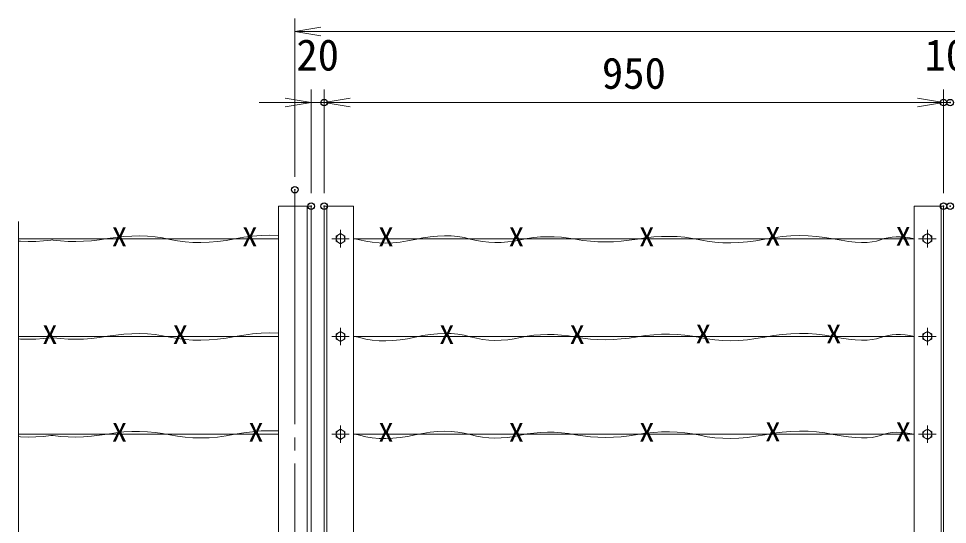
# Model space of a CAD drawing. Units: millimetres, scale not verified. Extents: x -5936 to 5936, y -4198 to 4198.
# Drawn here: x -35 to 1390, y 936 to 1713 of the extents above; entities that cross this region are included whole.
import ezdxf
from ezdxf.enums import TextEntityAlignment as Align

# ---------------------------------------------------------------- set-up
doc = ezdxf.new("R2010")
doc.units = ezdxf.units.MM
doc.header["$LTSCALE"] = 20
doc.header["$PDMODE"] = 32
doc.header["$PDSIZE"] = 10
doc.linetypes.add('LONG_CHAIN', pattern=[21, 18, -1, 1, -1])
for name, color, linetype, lineweight in [('0-0_D-STR3', 3, 'Continuous', 9), ('0-2_D-STR1', 1, 'Continuous', 9), ('0-4_D-BMK', 2, 'LONG_CHAIN', 9), ('0-5_D-STR-DIM', 7, 'Continuous', 9), ('0-B_0', 7, 'Continuous', 9)]:
    doc.layers.add(name, color=color, linetype=linetype, lineweight=lineweight)
doc.layers.add('0-C_Defpoints', color=7, linetype='Continuous')
doc.styles.add('ＭＳ ゴシック', font='')
doc.styles.get('ＭＳ ゴシック').set_extended_font_data('MS Gothic')

# ---------------------------------------------------------------- blocks, each defined once
blk = doc.blocks.new('_OPEN')
at = {"layer": '0-B_0'}
blk.add_line((-20, 3.333), (0, 0), dxfattribs=at)
blk.add_lwpolyline([(-20, -3.333), (0, 0), (-20, 0)], dxfattribs=at)

msp = doc.modelspace()

# ---------------------------------------------------------------- linework, layer by layer
at = {"layer": '0-0_D-STR3'}
for p, q in [((364.28, 1374.84), (-34.54, 1374.84)), ((1339.28, 1374.84), (479.28, 1374.84)), ((364.28, 1224.84), (-34.54, 1224.84)), ((1339.28, 1224.84), (479.28, 1224.84)), ((364.28, 1074.84), (-34.54, 1074.84)), ((1339.28, 1074.84), (479.28, 1074.84))]:
    msp.add_line(p, q, dxfattribs=at)
for points in [[(-34.54, 1371.13), (-31.54, 1370.92), (-19.59, 1370.6), (-7.83, 1370.82), (3.74, 1371.58), (15.12, 1372.87), (16.78, 1373.14)], [(364.28, 1379.98), (363.72, 1380.02), (350.68, 1380.26), (337.51, 1379.85), (324.22, 1378.79), (310.81, 1377.07), (297.27, 1374.7), (283.81, 1372.33), (270.64, 1370.6), (257.76, 1369.53), (245.17, 1369.11), (232.86, 1369.33), (220.84, 1370.2), (209.11, 1371.73), (197.66, 1373.9), (186.28, 1376.1), (174.74, 1377.72), (163.03, 1378.75), (151.16, 1379.19), (139.13, 1379.05), (126.93, 1378.32), (114.57, 1377), (102.05, 1375.1), (89.55, 1373.17), (77.23, 1371.78), (65.09, 1370.92), (53.15, 1370.6), (41.39, 1370.82), (29.82, 1371.58), (18.44, 1372.87), (16.78, 1373.14)], [(507.98, 1369.36), (497.97, 1370.96), (488.23, 1373.22), (479.28, 1375.37)], [(927.18, 1376.32), (914.66, 1374.42), (902.16, 1372.49), (889.84, 1371.1), (877.7, 1370.24), (865.76, 1369.92), (854, 1370.14), (842.43, 1370.9), (831.05, 1372.19), (819.86, 1374.02), (808.82, 1375.84), (797.93, 1377.11), (787.17, 1377.84), (776.55, 1378.01), (766.07, 1377.64), (755.72, 1376.71), (745.52, 1375.24), (735.45, 1373.22), (725.49, 1371.23), (715.62, 1369.85), (705.84, 1369.08), (696.14, 1368.92), (686.54, 1369.38), (677.02, 1370.45), (667.59, 1372.13), (658.24, 1374.42), (648.78, 1376.68), (639.01, 1378.28), (628.93, 1379.2), (618.54, 1379.46), (607.83, 1379.05), (596.81, 1377.98), (585.48, 1376.23), (573.83, 1373.82), (562.17, 1371.41), (550.78, 1369.66), (539.67, 1368.58), (528.83, 1368.18), (518.27, 1368.43), (507.98, 1369.36)], [(1339.28, 1374.75), (1332.38, 1376.16), (1325.25, 1377.19), (1318.35, 1377.72), (1311.69, 1377.78), (1305.27, 1377.34), (1299.09, 1376.42), (1293.15, 1375.01), (1287.45, 1373.12), (1281.43, 1371.27), (1274.53, 1370.01), (1266.76, 1369.33), (1258.1, 1369.23), (1248.57, 1369.72), (1238.16, 1370.79), (1226.87, 1372.45), (1214.71, 1374.69), (1202.04, 1376.89), (1189.25, 1378.44), (1176.33, 1379.34), (1163.29, 1379.58), (1150.12, 1379.17), (1136.83, 1378.1), (1123.42, 1376.39), (1109.88, 1374.02), (1096.42, 1371.65), (1083.25, 1369.92), (1070.37, 1368.85), (1057.78, 1368.43), (1045.47, 1368.65), (1033.45, 1369.52), (1021.72, 1371.05), (1010.27, 1373.22), (998.89, 1375.42), (987.35, 1377.04), (975.64, 1378.07), (963.77, 1378.51), (951.74, 1378.37), (939.54, 1377.64), (927.18, 1376.32)], [(364.28, 1229.98), (363.72, 1230.02), (350.68, 1230.26), (337.51, 1229.85), (324.22, 1228.79), (310.81, 1227.07), (297.27, 1224.7), (283.81, 1222.33), (270.64, 1220.6), (257.76, 1219.53), (245.17, 1219.11), (232.86, 1219.33), (220.84, 1220.2), (209.11, 1221.73), (197.66, 1223.9), (186.28, 1226.1), (174.74, 1227.72), (163.03, 1228.75), (151.16, 1229.19), (139.13, 1229.05), (126.93, 1228.32), (114.57, 1227), (102.05, 1225.1), (89.55, 1223.17), (77.23, 1221.78), (65.09, 1220.92), (53.15, 1220.6), (41.39, 1220.82), (29.82, 1221.58), (18.44, 1222.87), (16.78, 1223.14)], [(507.98, 1219.36), (497.97, 1220.96), (488.23, 1223.22), (479.28, 1225.37)], [(927.18, 1226.32), (914.66, 1224.42), (902.16, 1222.49), (889.84, 1221.1), (877.7, 1220.24), (865.76, 1219.92), (854, 1220.14), (842.43, 1220.9), (831.05, 1222.19), (819.86, 1224.02), (808.82, 1225.84), (797.93, 1227.11), (787.17, 1227.84), (776.55, 1228.01), (766.07, 1227.64), (755.72, 1226.71), (745.52, 1225.24), (735.45, 1223.22), (725.49, 1221.23), (715.62, 1219.85), (705.84, 1219.08), (696.14, 1218.92), (686.54, 1219.38), (677.02, 1220.45), (667.59, 1222.13), (658.24, 1224.42), (648.78, 1226.68), (639.01, 1228.28), (628.93, 1229.2), (618.54, 1229.46), (607.83, 1229.05), (596.81, 1227.98), (585.48, 1226.23), (573.83, 1223.82), (562.17, 1221.41), (550.78, 1219.66), (539.67, 1218.58), (528.83, 1218.18), (518.27, 1218.43), (507.98, 1219.36)], [(1339.28, 1224.75), (1332.38, 1226.16), (1325.25, 1227.19), (1318.35, 1227.72), (1311.69, 1227.78), (1305.27, 1227.34), (1299.09, 1226.42), (1293.15, 1225.01), (1287.45, 1223.12), (1281.43, 1221.27), (1274.53, 1220.01), (1266.76, 1219.33), (1258.1, 1219.23), (1248.57, 1219.72), (1238.16, 1220.79), (1226.87, 1222.45), (1214.71, 1224.69), (1202.04, 1226.89), (1189.25, 1228.44), (1176.33, 1229.34), (1163.29, 1229.58), (1150.12, 1229.17), (1136.83, 1228.1), (1123.42, 1226.39), (1109.88, 1224.02), (1096.42, 1221.65), (1083.25, 1219.92), (1070.37, 1218.85), (1057.78, 1218.43), (1045.47, 1218.65), (1033.45, 1219.52), (1021.72, 1221.05), (1010.27, 1223.22), (998.89, 1225.42), (987.35, 1227.04), (975.64, 1228.07), (963.77, 1228.51), (951.74, 1228.37), (939.54, 1227.64), (927.18, 1226.32)], [(-34.54, 1221.13), (-31.54, 1220.92), (-19.59, 1220.6), (-7.83, 1220.82), (3.74, 1221.58), (15.12, 1222.87), (16.78, 1223.14)], [(-34.54, 1071.13), (-31.54, 1070.92), (-19.59, 1070.6), (-7.83, 1070.82), (3.74, 1071.58), (15.12, 1072.87), (16.78, 1073.14)], [(364.28, 1079.98), (363.72, 1080.02), (350.68, 1080.26), (337.51, 1079.85), (324.22, 1078.79), (310.81, 1077.07), (297.27, 1074.7), (283.81, 1072.33), (270.64, 1070.6), (257.76, 1069.53), (245.17, 1069.11), (232.86, 1069.33), (220.84, 1070.2), (209.11, 1071.73), (197.66, 1073.9), (186.28, 1076.1), (174.74, 1077.72), (163.03, 1078.75), (151.16, 1079.19), (139.13, 1079.05), (126.93, 1078.32), (114.57, 1077), (102.05, 1075.1), (89.55, 1073.17), (77.23, 1071.78), (65.09, 1070.92), (53.15, 1070.6), (41.39, 1070.82), (29.82, 1071.58), (18.44, 1072.87), (16.78, 1073.14)], [(507.98, 1069.36), (497.97, 1070.96), (488.23, 1073.22), (479.28, 1075.37)], [(927.18, 1076.32), (914.66, 1074.42), (902.16, 1072.49), (889.84, 1071.1), (877.7, 1070.24), (865.76, 1069.92), (854, 1070.14), (842.43, 1070.9), (831.05, 1072.19), (819.86, 1074.02), (808.82, 1075.84), (797.93, 1077.11), (787.17, 1077.84), (776.55, 1078.01), (766.07, 1077.64), (755.72, 1076.71), (745.52, 1075.24), (735.45, 1073.22), (725.49, 1071.23), (715.62, 1069.85), (705.84, 1069.08), (696.14, 1068.92), (686.54, 1069.38), (677.02, 1070.45), (667.59, 1072.13), (658.24, 1074.42), (648.78, 1076.68), (639.01, 1078.28), (628.93, 1079.2), (618.54, 1079.46), (607.83, 1079.05), (596.81, 1077.98), (585.48, 1076.23), (573.83, 1073.82), (562.17, 1071.41), (550.78, 1069.66), (539.67, 1068.58), (528.83, 1068.18), (518.27, 1068.43), (507.98, 1069.36)], [(1339.28, 1074.75), (1332.38, 1076.16), (1325.25, 1077.19), (1318.35, 1077.72), (1311.69, 1077.78), (1305.27, 1077.34), (1299.09, 1076.42), (1293.15, 1075.01), (1287.45, 1073.12), (1281.43, 1071.27), (1274.53, 1070.01), (1266.76, 1069.33), (1258.1, 1069.23), (1248.57, 1069.72), (1238.16, 1070.79), (1226.87, 1072.45), (1214.71, 1074.69), (1202.04, 1076.89), (1189.25, 1078.44), (1176.33, 1079.34), (1163.29, 1079.58), (1150.12, 1079.17), (1136.83, 1078.1), (1123.42, 1076.39), (1109.88, 1074.02), (1096.42, 1071.65), (1083.25, 1069.92), (1070.37, 1068.85), (1057.78, 1068.43), (1045.47, 1068.65), (1033.45, 1069.52), (1021.72, 1071.05), (1010.27, 1073.22), (998.89, 1075.42), (987.35, 1077.04), (975.64, 1078.07), (963.77, 1078.51), (951.74, 1078.37), (939.54, 1077.64), (927.18, 1076.32)]]:
    msp.add_lwpolyline(points, dxfattribs=at)
at = {"layer": '0-2_D-STR1'}
for p, q in [((364.28, 1424.84), (364.28, -1185.16)), ((414.28, 1424.84), (364.28, 1424.84)), ((408.28, 1424.84), (408.28, -1185.16)), ((414.28, 1424.84), (414.28, -1185.16)), ((434.28, 1424.84), (434.28, -855.16)), ((479.28, 1424.84), (434.28, 1424.84)), ((438.28, 1424.84), (438.28, -851.16)), ((479.28, 1424.84), (479.28, -810.16)), ((1339.28, 1424.84), (1339.28, -810.16)), ((1384.28, 1424.84), (1339.28, 1424.84)), ((1380.28, 1424.84), (1380.28, -851.16)), ((1384.28, 1424.84), (1384.28, -855.16)), ((459.28, 1361.41), (459.28, 1388.29)), ((1359.28, 1361.41), (1359.28, 1388.29)), ((445.84, 1374.84), (472.73, 1374.84)), ((1372.71, 1374.84), (1345.83, 1374.84)), ((459.28, 1211.41), (459.28, 1238.29)), ((1359.28, 1211.41), (1359.28, 1238.29)), ((445.84, 1224.84), (472.73, 1224.84)), ((1372.71, 1224.84), (1345.83, 1224.84)), ((459.28, 1061.41), (459.28, 1088.29)), ((1359.28, 1061.41), (1359.28, 1088.29)), ((445.84, 1074.84), (472.73, 1074.84)), ((1372.71, 1074.84), (1345.83, 1074.84))]:
    msp.add_line(p, q, dxfattribs=at)
for points in [[(459.28, 1382.68), (466.07, 1378.76), (466.07, 1370.92), (459.28, 1367), (452.49, 1370.92), (452.49, 1378.76)], [(1359.28, 1382.68), (1352.49, 1378.76), (1352.49, 1370.92), (1359.28, 1367), (1366.07, 1370.92), (1366.07, 1378.76)], [(459.28, 1232.68), (466.07, 1228.76), (466.07, 1220.92), (459.28, 1217), (452.49, 1220.92), (452.49, 1228.76)], [(1359.28, 1232.68), (1352.49, 1228.76), (1352.49, 1220.92), (1359.28, 1217), (1366.07, 1220.92), (1366.07, 1228.76)], [(459.28, 1082.68), (466.07, 1078.76), (466.07, 1070.92), (459.28, 1067), (452.49, 1070.92), (452.49, 1078.76)], [(1359.28, 1082.68), (1352.49, 1078.76), (1352.49, 1070.92), (1359.28, 1067), (1366.07, 1070.92), (1366.07, 1078.76)]]:
    msp.add_lwpolyline(points, close=True, dxfattribs=at)
for centre in [(459.28, 1374.84), (1359.28, 1374.84), (459.28, 1224.84), (1359.28, 1224.84), (459.28, 1074.84), (1359.28, 1074.84)]:
    msp.add_circle(centre, 6.8, dxfattribs=at)
at = {"layer": '0-4_D-BMK'}
msp.add_line((389.28, 1450.09), (389.28, -1242.4), dxfattribs=at)
at = {"layer": '0-5_D-STR-DIM'}
msp.add_line((-34.54, 1401.2), (-34.54, 170.99), dxfattribs=at)
at = {"layer": '0-B_0'}
for p, q in [((389.28, 1470.09), (389.28, 1712.71)), ((429.28, 1692.71), (2349.28, 1692.71)), ((414.28, 1444.84), (414.28, 1603.75)), ((434.28, 1444.84), (434.28, 1603.75)), ((434.28, 1444.84), (434.28, 1603.75)), ((1384.28, 1444.84), (1384.28, 1603.75)), ((1384.28, 1444.84), (1384.28, 1603.75)), ((374.28, 1583.75), (334.28, 1583.75)), ((414.28, 1583.75), (434.28, 1583.75)), ((474.28, 1583.75), (514.28, 1583.75)), ((474.28, 1583.75), (1344.28, 1583.75)), ((1344.28, 1583.75), (1304.28, 1583.75)), ((1384.28, 1583.75), (1394.28, 1583.75))]:
    msp.add_line(p, q, dxfattribs=at)
at = {"layer": '0-C_Defpoints'}
for p in [(434.28, 1583.75), (1384.28, 1583.75), (1394.28, 1583.75), (389.28, 1450.09), (414.28, 1424.84), (434.28, 1424.84), (1384.28, 1424.84), (1394.28, 1424.84)]:
    msp.add_point(p, dxfattribs=at)

# ---------------------------------------------------------------- block references
at = {"layer": '0-B_0', "xscale": 2, "yscale": 2, "rotation": 180}
for p in [(389.28, 1692.71), (434.28, 1583.75), (434.28, 1583.75)]:
    msp.add_blockref('_OPEN', p, dxfattribs=at)
at = {"layer": '0-B_0', "xscale": 2, "yscale": 2}
for p in [(414.28, 1583.75), (1384.28, 1583.75), (1384.28, 1583.75)]:
    msp.add_blockref('_OPEN', p, dxfattribs=at)

# ---------------------------------------------------------------- texts
at = {"layer": '0-0_D-STR3', "style": 'ＭＳ ゴシック', "width": 1.2}
for p in [(108.38, 1354.57), (308.38, 1354.57), (517.17, 1354.57), (717.17, 1354.57), (917.17, 1354.57), (1110.56, 1355.53), (1310.56, 1355.53), (1.67, 1204.57), (201.67, 1204.57), (610.46, 1204.64), (810.46, 1204.64), (1003.85, 1205.6), (1203.85, 1205.6), (108.38, 1054.57), (317.79, 1054.57), (517.17, 1054.57), (717.17, 1054.57), (917.17, 1054.57), (1110.56, 1055.53), (1310.56, 1055.53)]:
    msp.add_text('X', height=28.89, dxfattribs=at).set_placement(p, align=Align.BOTTOM_LEFT)
at = {"layer": '0-B_0', "style": 'ＭＳ ゴシック'}
for s, p in [('20', (391.53, 1618.5)), ('10', (1354.88, 1618.5)), ('950', (860.15, 1590.5))]:
    msp.add_text(s, height=48.09, dxfattribs=at).set_placement(p, align=Align.BOTTOM_LEFT)

doc.saveas('drawing.dxf')
